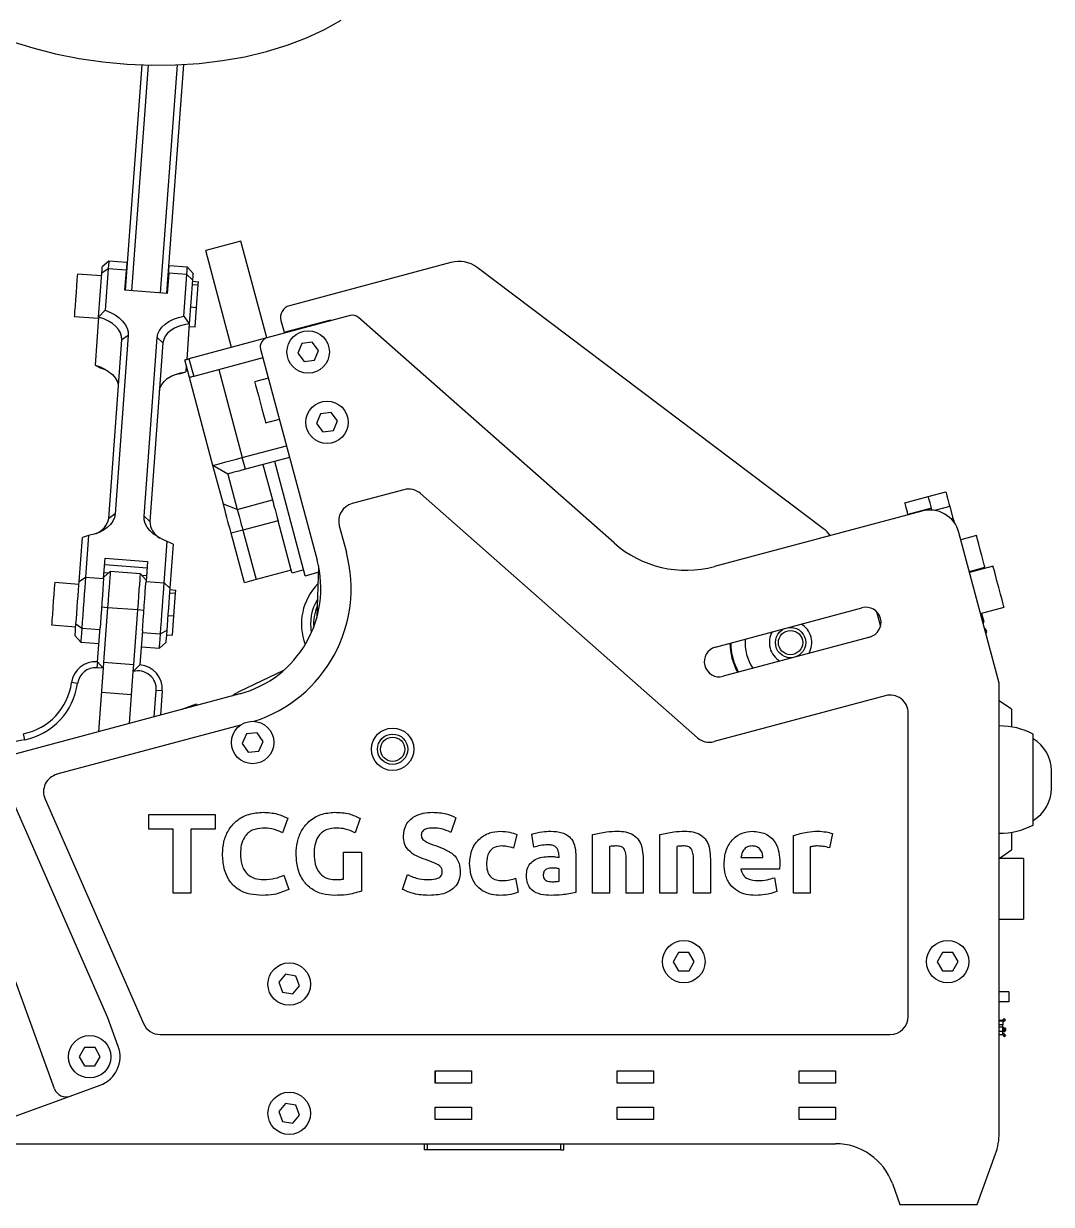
# Model space of a CAD drawing. Header units: millimetres. Extents: x 2 to 418, y 2 to 295.
# Drawn here: x 71.9 to 139.7, y 165.6 to 243.4 of the extents above; entities that cross this region are included whole.
import ezdxf

# ---------------------------------------------------------------- set-up
doc = ezdxf.new("R2010")
doc.units = ezdxf.units.MM

msp = doc.modelspace()

# ---------------------------------------------------------------- linework, layer by layer
at = {"color": 7, "linetype": 'Continuous', "lineweight": 25}
for p, q in [((78.653, 225.824), (79.748, 240.681)), ((80.148, 240.67), (79.052, 225.795)), ((80.967, 225.654), (82.074, 240.687)), ((82.477, 240.706), (81.366, 225.624)), ((86.259, 229.058), (83.941, 228.437)), ((87.967, 222.683), (86.259, 229.058)), ((85.649, 222.062), (83.941, 228.437)), ((77.551, 227.737), (77.122, 227.367)), ((78.747, 227.649), (77.551, 227.737)), ((82.737, 227.355), (81.54, 227.443)), ((83.106, 226.927), (82.737, 227.355)), ((100.117, 227.662), (89.468, 224.808)), ((124.69, 210.1), (101.839, 227.327)), ((77.078, 226.769), (75.482, 226.887)), ((76.878, 224.054), (77.092, 226.959)), ((77.514, 227.246), (77.092, 226.959)), ((77.514, 227.246), (77.313, 224.507)), ((78.711, 227.158), (77.514, 227.246)), ((78.613, 225.827), (78.711, 227.158)), ((81.504, 226.952), (81.406, 225.621)), ((82.7, 226.864), (81.504, 226.952)), ((82.499, 224.125), (82.7, 226.864)), ((82.7, 226.864), (83.076, 226.518)), ((83.076, 226.518), (82.862, 223.614)), ((81.406, 225.621), (78.613, 225.827)), ((78.67, 226.05), (78.63, 226.053)), ((81.422, 225.847), (81.382, 225.85)), ((83.054, 226.214), (83.452, 226.184)), ((83.069, 226.42), (83.468, 226.39)), ((83.343, 224.696), (83.452, 226.184)), ((83.452, 226.184), (83.468, 226.39)), ((77.313, 224.507), (76.878, 224.054)), ((82.944, 224.726), (83.343, 224.696)), ((83.248, 223.415), (83.343, 224.696)), ((93.467, 224.156), (87.982, 222.687)), ((75.277, 224.094), (76.872, 223.977)), ((76.878, 224.054), (76.645, 220.883)), ((82.499, 224.125), (82.862, 223.614)), ((82.862, 223.614), (82.689, 221.268)), ((82.849, 223.444), (83.248, 223.415)), ((88.903, 223.829), (89.11, 223.056)), ((89.11, 223.056), (92.201, 223.884)), ((92.201, 223.884), (92.217, 223.821)), ((110.877, 209.167), (94.019, 224.027)), ((78.835, 222.844), (77.968, 211.079)), ((78.835, 222.844), (78.412, 222.557)), ((79.882, 210.938), (80.749, 222.703)), ((81.125, 222.357), (80.749, 222.703)), ((87.982, 222.687), (82.841, 221.309)), ((89.864, 223.258), (89.881, 223.195)), ((77.545, 210.791), (78.412, 222.557)), ((81.125, 222.357), (80.258, 210.591)), ((87.558, 221.952), (91.285, 208.042)), ((90.28, 222.31), (90.012, 221.67)), ((90.967, 222.397), (90.28, 222.31)), ((91.387, 221.846), (90.967, 222.397)), ((91.119, 221.207), (91.387, 221.846)), ((82.869, 220.074), (82.558, 221.233)), ((82.841, 221.309), (83.152, 220.15)), ((87.713, 221.372), (83.152, 220.15)), ((90.012, 221.67), (90.432, 221.119)), ((90.432, 221.119), (91.119, 221.207)), ((76.645, 220.883), (77.032, 220.701)), ((82.218, 220.319), (82.628, 220.442)), ((82.659, 220.857), (82.628, 220.442)), ((84.801, 220.592), (86.354, 214.796)), ((84.422, 214.279), (82.869, 220.074)), ((88.074, 220.024), (87.171, 219.782)), ((87.896, 217.078), (88.799, 217.32)), ((91.522, 217.673), (91.255, 217.034)), ((92.209, 217.761), (91.522, 217.673)), ((92.629, 217.21), (92.209, 217.761)), ((92.362, 216.571), (92.629, 217.21)), ((91.255, 217.034), (91.675, 216.483)), ((91.675, 216.483), (92.362, 216.571)), ((86.354, 214.796), (89.266, 215.577)), ((85.401, 213.713), (84.422, 214.279)), ((85.107, 211.72), (84.422, 214.279)), ((86.561, 214.024), (86.354, 214.796)), ((89.473, 214.804), (86.561, 214.024)), ((87.72, 214.334), (88.345, 212.002)), ((90.509, 207.013), (88.492, 214.541)), ((85.401, 213.713), (86.026, 211.381)), ((97.006, 212.681), (93.599, 211.768)), ((131.588, 212.238), (132.747, 212.548)), ((86.026, 211.381), (85.107, 211.72)), ((86.026, 211.381), (88.345, 212.002)), ((116.361, 196.334), (98.11, 212.422)), ((130.042, 211.824), (131.588, 212.238)), ((77.968, 211.079), (77.545, 210.791)), ((80.258, 210.591), (79.882, 210.938)), ((131.159, 211.273), (117.501, 207.613)), ((131.795, 211.465), (130.25, 211.051)), ((130.255, 211.03), (130.25, 211.051)), ((133.006, 211.582), (133.213, 210.81)), ((88.711, 210.636), (86.392, 210.015)), ((89.583, 207.379), (88.711, 210.636)), ((92.751, 210.299), (93.216, 208.56)), ((75.594, 206.63), (75.808, 209.534)), ((76.218, 209.658), (75.808, 209.534)), ((76.218, 209.658), (76.017, 206.918)), ((86.392, 210.015), (85.62, 209.808)), ((86.492, 206.551), (85.62, 209.808)), ((86.392, 210.015), (87.265, 206.758)), ((136.267, 199.938), (133.609, 209.859)), ((134.765, 209.652), (133.738, 209.377)), ((81.203, 206.536), (81.404, 209.275)), ((81.792, 209.093), (81.404, 209.275)), ((81.792, 209.093), (81.578, 206.189)), ((77.213, 206.83), (77.311, 208.161)), ((77.311, 208.161), (80.104, 207.955)), ((80.104, 207.955), (80.006, 206.624)), ((77.648, 207.291), (77.22, 206.922)), ((77.281, 207.746), (80.073, 207.54)), ((79.643, 207.144), (77.648, 207.291)), ((80.013, 206.716), (79.643, 207.144)), ((89.583, 207.379), (87.265, 206.758)), ((89.635, 207.186), (89.583, 207.379)), ((90.408, 207.393), (89.635, 207.186)), ((90.509, 207.013), (91.368, 207.244)), ((91.381, 207.634), (91.269, 204.259)), ((134.297, 207.29), (135.324, 207.566)), ((135.862, 207.631), (134.317, 207.217)), ((77.49, 177.868), (64.987, 206.361)), ((75.58, 206.441), (73.985, 206.558)), ((75.594, 206.63), (76.017, 206.918)), ((76.017, 206.918), (77.213, 206.83)), ((80.006, 206.624), (81.203, 206.536)), ((81.578, 206.189), (81.203, 206.536)), ((87.265, 206.758), (86.492, 206.551)), ((81.556, 205.885), (81.955, 205.856)), ((81.571, 206.092), (81.97, 206.062)), ((81.845, 204.368), (81.955, 205.856)), ((81.955, 205.856), (81.97, 206.062)), ((73.98, 173.185), (62.283, 205.322)), ((77.472, 204.898), (77.073, 204.927)), ((77.472, 204.898), (77.208, 201.307)), ((79.467, 204.751), (77.472, 204.898)), ((79.202, 201.161), (79.467, 204.751)), ((79.866, 204.721), (79.467, 204.751)), ((117.555, 202.311), (127.215, 204.899)), ((135.041, 204.512), (136.587, 204.926)), ((81.446, 204.398), (81.845, 204.368)), ((81.751, 203.087), (81.845, 204.368)), ((128.17, 204.651), (128.435, 203.66)), ((135.103, 204.528), (135.244, 204.003)), ((135.199, 203.925), (135.244, 204.003)), ((135.218, 203.853), (135.263, 203.931)), ((73.779, 203.766), (75.375, 203.648)), ((75.388, 203.835), (75.769, 203.563)), ((75.769, 203.563), (76.966, 203.475)), ((76.809, 201.337), (76.976, 203.604)), ((79.768, 203.398), (79.601, 201.131)), ((79.759, 203.269), (80.955, 203.181)), ((81.372, 203.394), (80.955, 203.181)), ((135.39, 203.458), (135.307, 203.522)), ((135.42, 203.344), (135.37, 203.285)), ((135.39, 203.458), (135.42, 203.344)), ((135.437, 203.282), (135.392, 203.204)), ((75.331, 203.05), (75.7, 202.622)), ((75.7, 202.622), (76.897, 202.534)), ((80.886, 202.24), (81.314, 202.609)), ((81.352, 203.116), (81.751, 203.087)), ((127.732, 202.968), (118.073, 200.379)), ((79.689, 202.328), (80.886, 202.24)), ((76.797, 201.338), (76.768, 200.939)), ((77.178, 200.909), (76.768, 200.939)), ((76.797, 201.338), (76.809, 201.337)), ((77.178, 200.909), (76.809, 201.337)), ((77.178, 200.909), (76.87, 196.726)), ((77.208, 201.307), (77.178, 200.909)), ((77.208, 201.307), (79.202, 201.161)), ((79.168, 200.693), (79.202, 201.161)), ((79.601, 201.131), (79.168, 200.693)), ((78.916, 197.274), (79.168, 200.693)), ((89.063, 200.753), (86.177, 199.389)), ((75.491, 199.907), (75.095, 199.962)), ((79.055, 199.166), (77.061, 199.313)), ((80.552, 197.713), (80.68, 199.447)), ((81.079, 199.418), (80.68, 199.447)), ((81.079, 199.418), (80.962, 197.822)), ((136.267, 170.277), (136.267, 199.938)), ((86.193, 199.224), (70.02, 194.891)), ((82.334, 198.19), (83.34, 198.556)), ((83.34, 198.556), (83.372, 198.468)), ((128.756, 199.101), (117.465, 196.075)), ((137.067, 198.212), (136.267, 198.772)), ((130.267, 177.972), (130.267, 197.942)), ((137.067, 198.212), (137.067, 197.046)), ((86.233, 197.164), (74.137, 193.923)), ((72.015, 196.203), (71.935, 196.595)), ((86.637, 196.584), (86.347, 195.955)), ((87.327, 196.647), (86.637, 196.584)), ((87.727, 196.082), (87.327, 196.647)), ((138.507, 190.572), (138.507, 196.572)), ((86.347, 195.955), (86.747, 195.389)), ((86.747, 195.389), (87.437, 195.452)), ((87.437, 195.452), (87.727, 196.082)), ((139.707, 192.981), (139.707, 194.162)), ((73.349, 192.282), (79.84, 177.49)), ((80.2, 190.308), (80.2, 191.278)), ((80.2, 191.278), (84.568, 191.278)), ((84.568, 191.278), (84.568, 190.308)), ((89.352, 191.02), (89.015, 190.069)), ((94.136, 191.02), (93.799, 190.062)), ((100.445, 191.057), (100.108, 190.093)), ((81.794, 190.308), (80.2, 190.308)), ((81.794, 186.078), (81.794, 190.308)), ((84.568, 190.308), (82.973, 190.308)), ((82.973, 190.308), (82.973, 186.078)), ((104.466, 189.952), (104.234, 189.049)), ((105.579, 189.111), (105.437, 189.983)), ((109.458, 186.078), (109.458, 189.944)), ((113.896, 186.078), (113.896, 189.944)), ((125.266, 190.02), (125.079, 189.078)), ((137.067, 190.097), (137.067, 188.932)), ((110.568, 189.161), (110.568, 186.078)), ((115.005, 189.161), (115.005, 186.078)), ((122.701, 186.078), (122.701, 189.877)), ((123.81, 189.139), (123.81, 186.078)), ((93.026, 187.018), (93.026, 188.782)), ((93.026, 188.782), (94.205, 188.782)), ((94.205, 188.782), (94.205, 186.21)), ((107.24, 188.438), (107.24, 188.556)), ((108.349, 188.517), (108.349, 186.135)), ((119.234, 188.436), (120.69, 188.436)), ((136.267, 188.372), (137.067, 188.932)), ((137.867, 188.372), (136.267, 188.372)), ((137.867, 188.372), (137.867, 184.372)), ((107.24, 186.87), (107.24, 187.698)), ((111.677, 186.078), (111.677, 188.196)), ((112.786, 188.337), (112.786, 186.078)), ((116.114, 186.078), (116.114, 188.196)), ((117.224, 188.337), (117.224, 186.078)), ((121.777, 187.673), (119.234, 187.673)), ((89.099, 187.272), (89.421, 186.33)), ((96.909, 186.337), (97.238, 187.309)), ((104.377, 187.068), (104.536, 186.142)), ((121.442, 187.105), (121.592, 186.187)), ((82.973, 186.078), (81.794, 186.078)), ((110.568, 186.078), (109.458, 186.078)), ((112.786, 186.078), (111.677, 186.078)), ((115.005, 186.078), (113.896, 186.078)), ((117.224, 186.078), (116.114, 186.078)), ((123.81, 186.078), (122.701, 186.078)), ((136.267, 184.372), (137.867, 184.372)), ((115.117, 182.17), (114.774, 181.568)), ((115.81, 182.174), (115.117, 182.17)), ((116.16, 181.575), (115.81, 182.174)), ((132.517, 182.17), (132.174, 181.568)), ((133.21, 182.174), (132.517, 182.17)), ((133.56, 181.575), (133.21, 182.174)), ((114.774, 181.568), (115.124, 180.97)), ((115.817, 180.974), (116.16, 181.575)), ((132.174, 181.568), (132.524, 180.97)), ((133.217, 180.974), (133.56, 181.575)), ((89.212, 180.743), (88.768, 180.212)), ((89.895, 180.624), (89.212, 180.743)), ((90.133, 179.973), (89.895, 180.624)), ((115.124, 180.97), (115.817, 180.974)), ((132.524, 180.97), (133.217, 180.974)), ((88.768, 180.212), (89.005, 179.561)), ((89.688, 179.442), (90.133, 179.973)), ((89.005, 179.561), (89.688, 179.442)), ((136.891, 179.572), (136.267, 179.572)), ((136.891, 179.572), (136.891, 178.932)), ((136.891, 178.932), (136.267, 178.932)), ((78.174, 175.988), (77.49, 177.868)), ((136.267, 177.717), (136.506, 177.717)), ((136.506, 177.717), (136.534, 177.752)), ((136.506, 177.652), (136.506, 177.717)), ((136.506, 177.652), (136.506, 177.411)), ((136.508, 177.597), (136.506, 177.597)), ((136.534, 177.752), (136.628, 177.677)), ((136.584, 177.815), (136.678, 177.74)), ((136.628, 177.677), (136.599, 177.64)), ((80.939, 176.772), (129.067, 176.772)), ((136.506, 176.737), (136.267, 176.737)), ((136.267, 176.737), (136.267, 176.736)), ((136.506, 177.255), (136.506, 177.411)), ((136.506, 177.217), (136.506, 177.255)), ((136.506, 176.977), (136.506, 177.217)), ((136.535, 177.217), (136.506, 177.217)), ((136.506, 176.977), (136.535, 176.977)), ((136.506, 176.977), (136.506, 176.957)), ((136.506, 176.737), (136.506, 176.957)), ((136.506, 176.857), (136.508, 176.857)), ((136.534, 176.701), (136.506, 176.737)), ((136.628, 176.776), (136.534, 176.701)), ((136.535, 177.217), (136.627, 177.217)), ((136.535, 176.977), (136.627, 176.977)), ((136.584, 176.639), (136.678, 176.713)), ((136.586, 177.057), (136.586, 177.137)), ((136.586, 177.137), (136.678, 177.137)), ((136.678, 177.057), (136.586, 177.057)), ((136.599, 176.813), (136.628, 176.776)), ((136.678, 177.137), (136.678, 177.057)), ((75.95, 175.906), (75.602, 175.307)), ((76.643, 175.903), (75.95, 175.906)), ((76.987, 175.301), (76.643, 175.903)), ((75.602, 175.307), (75.946, 174.706)), ((76.638, 174.703), (76.987, 175.301)), ((75.946, 174.706), (76.638, 174.703)), ((99.067, 174.372), (101.467, 174.372)), ((99.067, 173.572), (99.067, 174.372)), ((99.079, 174.372), (99.079, 173.572)), ((101.467, 174.372), (101.467, 173.572)), ((111.067, 174.372), (113.467, 174.372)), ((111.067, 173.572), (111.067, 174.372)), ((113.467, 174.372), (113.467, 173.572)), ((123.067, 174.372), (125.467, 174.372)), ((123.067, 173.572), (123.067, 174.372)), ((125.467, 174.372), (125.467, 173.572)), ((101.467, 173.572), (99.067, 173.572)), ((113.467, 173.572), (111.067, 173.572)), ((125.467, 173.572), (123.067, 173.572)), ((75.005, 172.707), (76.978, 173.425)), ((67.675, 170.039), (75.005, 172.707)), ((89.212, 172.223), (88.768, 171.691)), ((89.895, 172.103), (89.212, 172.223)), ((90.133, 171.452), (89.895, 172.103)), ((88.768, 171.691), (89.005, 171.041)), ((89.688, 170.921), (90.133, 171.452)), ((99.067, 171.972), (101.467, 171.972)), ((99.067, 171.172), (99.067, 171.972)), ((101.467, 171.972), (101.467, 171.172)), ((111.067, 171.972), (113.467, 171.972)), ((111.067, 171.172), (111.067, 171.972)), ((113.467, 171.972), (113.467, 171.172)), ((123.067, 171.972), (125.467, 171.972)), ((123.067, 171.172), (123.067, 171.972)), ((125.467, 171.972), (125.467, 171.172)), ((89.005, 171.041), (89.688, 170.921)), ((101.467, 171.172), (99.067, 171.172)), ((113.467, 171.172), (111.067, 171.172)), ((125.467, 171.172), (123.067, 171.172)), ((69.868, 169.572), (125.466, 169.572)), ((98.367, 169.172), (98.367, 169.572)), ((98.567, 169.172), (98.367, 169.172)), ((98.567, 169.172), (98.567, 169.572)), ((107.367, 169.172), (98.567, 169.172)), ((107.367, 169.172), (107.367, 169.572)), ((107.367, 169.172), (107.567, 169.172)), ((107.567, 169.172), (107.567, 169.572)), ((134.811, 165.572), (136.026, 168.909)), ((129.225, 166.94), (129.723, 165.572)), ((129.723, 165.572), (134.811, 165.572))]:
    msp.add_line(p, q, dxfattribs=at)
at = {"color": 8, "linetype": 'Continuous', "lineweight": 25}
for p, q in [((133.006, 211.582), (132.004, 211.314)), ((133.074, 210.772), (133.213, 210.81)), ((77.523, 207.183), (77.241, 207.204)), ((80.033, 206.998), (79.751, 207.019)), ((136.506, 177.652), (136.267, 177.652)), ((136.506, 177.411), (136.267, 177.411)), ((136.506, 177.255), (136.267, 177.255)), ((136.506, 176.957), (136.267, 176.957))]:
    msp.add_line(p, q, dxfattribs=at)
at = {"color": 7, "linetype": 'Continuous', "lineweight": 25, "flags": 128}
for points in [[(64.273, 246.173), (65.056, 245.485), (66.07, 244.728), (67.191, 244.021), (68.409, 243.37), (69.714, 242.779), (71.097, 242.253), (72.546, 241.797), (74.049, 241.414), (75.594, 241.107), (77.169, 240.879), (78.762, 240.731), (80.358, 240.666), (81.946, 240.682), (83.513, 240.781), (85.046, 240.961), (86.532, 241.221), (87.961, 241.559), (89.319, 241.972), (90.597, 242.457), (91.784, 243.01), (92.87, 243.626)], [(77.092, 226.959), (77.107, 227.164), (77.117, 227.301), (77.122, 227.364), (77.122, 227.367)], [(77.551, 227.737), (77.55, 227.732), (77.545, 227.657), (77.533, 227.493), (77.514, 227.246)], [(78.747, 227.649), (78.747, 227.644), (78.741, 227.569), (78.729, 227.405), (78.711, 227.158)], [(81.504, 226.952), (81.522, 227.199), (81.534, 227.363), (81.539, 227.438), (81.54, 227.443)], [(82.7, 226.864), (82.719, 227.111), (82.731, 227.275), (82.736, 227.35), (82.737, 227.355)], [(75.482, 226.887), (75.482, 226.877), (75.472, 226.748), (75.453, 226.484), (75.425, 226.111), (75.393, 225.671), (75.359, 225.212)], [(83.106, 226.927), (83.106, 226.923), (83.101, 226.86), (83.091, 226.723), (83.076, 226.518)], [(75.359, 225.212), (75.327, 224.783), (75.302, 224.43), (75.284, 224.193), (75.277, 224.096), (75.277, 224.094)], [(77.313, 224.507), (77.654, 224.365), (77.963, 224.197), (78.233, 224.005), (78.458, 223.794), (78.634, 223.568), (78.756, 223.331), (78.824, 223.088), (78.835, 222.844)], [(78.412, 222.557), (78.4, 222.785), (78.329, 223.011), (78.203, 223.231), (78.023, 223.439), (77.795, 223.629), (77.523, 223.798), (77.215, 223.941), (76.878, 224.054)], [(80.749, 222.703), (80.796, 222.943), (80.898, 223.173), (81.054, 223.389), (81.261, 223.587), (81.515, 223.763), (81.809, 223.913), (82.14, 224.035), (82.499, 224.125)], [(82.862, 223.614), (82.512, 223.551), (82.186, 223.455), (81.893, 223.327), (81.639, 223.172), (81.431, 222.993), (81.273, 222.794), (81.171, 222.58), (81.125, 222.357)], [(82.558, 221.233), (82.563, 221.234), (82.576, 221.238), (82.598, 221.244), (82.63, 221.252), (82.67, 221.263), (82.718, 221.276), (82.776, 221.292), (82.841, 221.309)], [(76.645, 220.883), (76.982, 220.77), (77.29, 220.627), (77.561, 220.458), (77.79, 220.267), (77.969, 220.06), (78.096, 219.84), (78.166, 219.613), (78.179, 219.385)], [(77.529, 220.481), (77.374, 220.56), (77.032, 220.701)], [(80.891, 219.186), (80.937, 219.409), (81.04, 219.623), (81.197, 219.822), (81.405, 220.001), (81.659, 220.156), (81.952, 220.283), (82.278, 220.379), (82.628, 220.442)], [(82.218, 220.319), (81.859, 220.229), (81.694, 220.174)], [(83.152, 220.15), (83.086, 220.132), (83.029, 220.117), (82.98, 220.104), (82.94, 220.093), (82.909, 220.085), (82.887, 220.079), (82.873, 220.075), (82.869, 220.074)], [(87.171, 219.782), (87.181, 219.744), (87.228, 219.568), (87.308, 219.27), (87.413, 218.88), (87.53, 218.442), (87.648, 218.002), (87.753, 217.609)], [(87.753, 217.609), (87.835, 217.304), (87.884, 217.122), (87.896, 217.078)], [(84.422, 214.279), (84.459, 214.289), (84.569, 214.318), (84.747, 214.366), (84.987, 214.43), (85.28, 214.509), (85.614, 214.598), (85.977, 214.695), (86.354, 214.796)], [(86.561, 214.024), (86.334, 213.963), (86.117, 213.905), (85.917, 213.851), (85.741, 213.804), (85.597, 213.765), (85.49, 213.737), (85.424, 213.719), (85.401, 213.713)], [(132.747, 212.548), (132.752, 212.53), (132.767, 212.475), (132.791, 212.386), (132.823, 212.265), (132.862, 212.119), (132.907, 211.952), (132.955, 211.771), (133.006, 211.582)], [(85.62, 209.808), (85.549, 210.073), (85.478, 210.336), (85.409, 210.593), (85.342, 210.843), (85.278, 211.083), (85.217, 211.311), (85.16, 211.524), (85.107, 211.72)], [(88.345, 212.002), (88.382, 211.862), (88.423, 211.709), (88.467, 211.547), (88.512, 211.375), (88.56, 211.197), (88.61, 211.013), (88.66, 210.825), (88.711, 210.636)], [(130.25, 211.051), (130.209, 211.202), (130.17, 211.347), (130.134, 211.48), (130.103, 211.597), (130.077, 211.693), (130.058, 211.765), (130.046, 211.809), (130.042, 211.824)], [(131.83, 211.335), (131.796, 211.46), (131.748, 211.641), (131.703, 211.808), (131.664, 211.955), (131.632, 212.075), (131.608, 212.164), (131.593, 212.219), (131.588, 212.238)], [(77.968, 211.079), (77.921, 210.84), (77.819, 210.609), (77.663, 210.393), (77.456, 210.195), (77.202, 210.019), (76.908, 209.869), (76.577, 209.747), (76.218, 209.658)], [(81.404, 209.275), (81.063, 209.417), (80.754, 209.585), (80.484, 209.777), (80.259, 209.988), (80.083, 210.215), (79.961, 210.452), (79.893, 210.694), (79.882, 210.938)], [(86.026, 211.381), (86.064, 211.241), (86.105, 211.088), (86.148, 210.926), (86.194, 210.754), (86.242, 210.576), (86.291, 210.392), (86.342, 210.204), (86.392, 210.015)], [(133.213, 210.81), (133.263, 210.621), (133.289, 210.524)], [(135.117, 208.339), (135.015, 208.721), (134.917, 209.088), (134.836, 209.391), (134.783, 209.587), (134.765, 209.652)], [(135.324, 207.566), (135.319, 207.586), (135.28, 207.73), (135.21, 207.993), (135.117, 208.339)], [(77.648, 207.291), (77.645, 207.245), (77.635, 207.109), (77.619, 206.888), (77.597, 206.59), (77.57, 206.227), (77.54, 205.814), (77.507, 205.365), (77.472, 204.898)], [(79.467, 204.751), (79.501, 205.218), (79.534, 205.667), (79.565, 206.081), (79.591, 206.443), (79.613, 206.741), (79.63, 206.962), (79.64, 207.098), (79.643, 207.144)], [(136.587, 204.926), (136.578, 204.958), (136.534, 205.124), (136.456, 205.415), (136.353, 205.8), (136.236, 206.237), (136.117, 206.678), (136.011, 207.076), (135.927, 207.387), (135.876, 207.578), (135.862, 207.631)], [(73.985, 206.558), (73.984, 206.549), (73.975, 206.42), (73.955, 206.155), (73.928, 205.783), (73.895, 205.343), (73.861, 204.884)], [(75.388, 203.835), (75.413, 204.167), (75.44, 204.534), (75.468, 204.92), (75.497, 205.31), (75.525, 205.691), (75.551, 206.047), (75.575, 206.364), (75.594, 206.63)], [(76.017, 206.918), (75.993, 206.598), (75.965, 206.218), (75.934, 205.791), (75.9, 205.334), (75.865, 204.865), (75.831, 204.402), (75.799, 203.962), (75.769, 203.563)], [(77.213, 206.83), (77.19, 206.51), (77.162, 206.129), (77.13, 205.703), (77.097, 205.246), (77.062, 204.777), (77.028, 204.314), (76.996, 203.874), (76.976, 203.604)], [(79.768, 203.398), (79.788, 203.668), (79.82, 204.108), (79.855, 204.571), (79.889, 205.04), (79.923, 205.497), (79.954, 205.924), (79.982, 206.304), (80.006, 206.624)], [(80.955, 203.181), (80.985, 203.58), (81.017, 204.02), (81.051, 204.483), (81.086, 204.952), (81.12, 205.409), (81.151, 205.835), (81.179, 206.216), (81.203, 206.536)], [(81.578, 206.189), (81.558, 205.923), (81.535, 205.606), (81.509, 205.25), (81.481, 204.869), (81.452, 204.479), (81.424, 204.093), (81.397, 203.726), (81.372, 203.394)], [(73.861, 204.884), (73.83, 204.455), (73.804, 204.102), (73.786, 203.865), (73.779, 203.768), (73.779, 203.766)], [(75.331, 203.05), (75.332, 203.068), (75.338, 203.158), (75.35, 203.32), (75.367, 203.549), (75.388, 203.835)], [(75.769, 203.563), (75.744, 203.22), (75.724, 202.946), (75.71, 202.751), (75.702, 202.643), (75.7, 202.622)], [(80.886, 202.24), (80.888, 202.261), (80.896, 202.369), (80.91, 202.564), (80.93, 202.838), (80.955, 203.181)], [(81.372, 203.394), (81.351, 203.108), (81.334, 202.879), (81.322, 202.717), (81.316, 202.627), (81.314, 202.609)], [(86.177, 199.389), (85.878, 199.214), (85.732, 199.101)], [(136.534, 177.752), (136.544, 177.764), (136.553, 177.776), (136.562, 177.787), (136.57, 177.796), (136.576, 177.804), (136.58, 177.81), (136.583, 177.813), (136.584, 177.815)], [(136.678, 177.74), (136.677, 177.739), (136.674, 177.735), (136.67, 177.729), (136.663, 177.721), (136.656, 177.712), (136.647, 177.701), (136.638, 177.689), (136.628, 177.677)], [(136.584, 176.639), (136.583, 176.64), (136.58, 176.643), (136.576, 176.649), (136.57, 176.657), (136.562, 176.666), (136.553, 176.677), (136.544, 176.689), (136.534, 176.701)], [(136.586, 177.137), (136.585, 177.152), (136.582, 177.167), (136.577, 177.181), (136.571, 177.193), (136.563, 177.203), (136.554, 177.211), (136.545, 177.215), (136.535, 177.217)], [(136.535, 176.977), (136.545, 176.978), (136.554, 176.983), (136.563, 176.99), (136.571, 177), (136.577, 177.012), (136.582, 177.026), (136.585, 177.041), (136.586, 177.057)], [(136.627, 177.217), (136.637, 177.215), (136.647, 177.211), (136.655, 177.203), (136.663, 177.193), (136.669, 177.181), (136.674, 177.167), (136.677, 177.152), (136.678, 177.137)], [(136.678, 177.057), (136.677, 177.041), (136.674, 177.026), (136.669, 177.012), (136.663, 177), (136.655, 176.99), (136.647, 176.983), (136.637, 176.978), (136.627, 176.977)], [(136.628, 176.776), (136.638, 176.764), (136.647, 176.752), (136.656, 176.741), (136.663, 176.732), (136.67, 176.724), (136.674, 176.718), (136.677, 176.715), (136.678, 176.713)]]:
    msp.add_lwpolyline(points, dxfattribs=at)
at = {"color": 7, "linetype": 'Continuous', "lineweight": 25}
for centre, radius in [((90.7, 221.758), 1.4), ((91.942, 217.122), 1.4), ((122.507, 202.603), 1), ((122.507, 202.603), 0.8), ((87.037, 196.018), 1.4), ((96.267, 195.572), 1.4), ((96.267, 195.572), 1), ((96.267, 195.572), 0.8), ((115.467, 181.572), 1.4), ((132.867, 181.572), 1.4), ((89.45, 180.093), 1.4), ((76.294, 175.304), 1.4), ((89.45, 171.572), 1.4)]:
    msp.add_circle(centre, radius, dxfattribs=at)
for centre, radius, start, end in [((100.635, 225.73), 2, 52.98845, 105), ((89.675, 224.036), 0.8, 105, 195), ((93.622, 223.577), 0.6, 48.60439, 105), ((88.137, 222.107), 0.6, 105, 195), ((97.316, 211.522), 1.2, 48.60439, 105), ((93.91, 210.609), 1.2, 105, 195), ((131.677, 209.341), 2, 15, 105), ((76.24, 211.032), 1.328, 292.24976, 349.55978), ((81.585, 210.638), 1.328, 182.01181, 239.32308), ((123.486, 208.503), 2, 35.16982, 52.98845), ((115.638, 214.568), 7.2, 228.60439, 285), ((84.33, 206.179), 7.2, 285, 15), ((84.33, 206.179), 9.2, 287.71248, 15), ((94.056, 203.823), 3.8, 135.55688, 200.78847), ((94.056, 203.823), 3.2, 149.13875, 190.29357), ((94.056, 203.823), 3, 157.0543, 183.73862), ((127.473, 203.933), 1, 285, 105), ((122.507, 202.603), 1.4, 149.41531, 240.20036), ((122.507, 202.603), 1.4, 15, 60.20036), ((122.507, 202.603), 4, 180.52249, 209.47751), ((122.507, 202.603), 3.946, 180.32151, 209.67849), ((122.507, 202.603), 3, 175.52878, 214.47122), ((122.507, 202.603), 1.4, 329.4153, 15), ((117.814, 201.345), 1, 105, 285), ((76.679, 199.742), 1.6, 85.78609, 172.08406), ((76.679, 199.742), 1.2, 85.78609, 172.08406), ((79.484, 199.535), 1.6, 355.78609, 85.78609), ((79.484, 199.535), 1.2, 355.78609, 105.25731), ((71.133, 200.513), 4, 281.57148, 352.08406), ((71.133, 200.513), 4.4, 281.57148, 352.08406), ((129.067, 197.942), 1.2, 0, 105), ((136.267, 192.196), 4.916, 62.89247, 90), ((76.294, 175.304), 21.332, 101.57148, 107.97539), ((117.154, 197.234), 1.2, 228.60439, 285), ((137.272, 194.162), 2.435, 0, 59.52313), ((74.448, 192.764), 1.2, 105, 203.69139), ((137.272, 192.981), 2.435, 300.47687, 0), ((136.267, 194.948), 4.916, 270, 297.10753), ((80.939, 177.972), 1.2, 203.69139, 270), ((129.067, 177.972), 1.2, 270, 0), ((136.508, 177.713), 0.116, 270, 321.40993), ((136.508, 176.741), 0.116, 38.59007, 90), ((76.294, 175.304), 2, 290, 20), ((74.731, 173.458), 0.8, 200, 290), ((132.267, 170.277), 4, 340, 0), ((125.466, 165.572), 4, 20, 90)]:
    msp.add_arc(centre, radius, start, end, dxfattribs=at)
for points, knots in [([(85.053, 188.675), (85.068, 188.945), (85.098, 189.483), (85.409, 190.242), (85.96, 190.907), (86.781, 191.345), (87.415, 191.393), (87.732, 191.417)], [0, 0, 0, 0, 0.187023, 0.373793, 0.560372, 0.779943, 1, 1, 1, 1]), ([(87.732, 191.417), (88.049, 191.399), (88.616, 191.368), (89.127, 191.126), (89.352, 191.02)], [0, 0, 0, 0, 0.5601703, 1, 1, 1, 1]), ([(89.906, 188.671), (89.919, 188.933), (89.945, 189.458), (90.231, 190.203), (90.744, 190.867), (91.523, 191.335), (92.141, 191.39), (92.45, 191.417)], [0, 0, 0, 0, 0.187116, 0.373953, 0.560598, 0.780102, 1, 1, 1, 1]), ([(92.45, 191.417), (92.78, 191.403), (93.369, 191.376), (93.901, 191.129), (94.136, 191.02)], [0, 0, 0, 0, 0.560409, 1, 1, 1, 1]), ([(96.978, 189.846), (97.012, 190.11), (97.079, 190.636), (97.649, 191.159), (98.284, 191.386), (98.695, 191.407), (98.9, 191.417)], [0, 0, 0, 0, 0.279041, 0.557864, 0.778725, 1, 1, 1, 1]), ([(98.9, 191.417), (99.201, 191.402), (99.739, 191.375), (100.229, 191.154), (100.445, 191.057)], [0, 0, 0, 0, 0.559717, 1, 1, 1, 1]), ([(87.696, 190.377), (87.458, 190.352), (86.984, 190.303), (86.483, 189.822), (86.257, 189.254), (86.24, 188.883), (86.232, 188.698)], [0, 0, 0, 0, 0.279824, 0.558217, 0.77883, 1, 1, 1, 1]), ([(89.015, 190.069), (88.778, 190.17), (88.356, 190.351), (87.898, 190.369), (87.696, 190.377)], [0, 0, 0, 0, 0.5597243, 1, 1, 1, 1]), ([(92.596, 190.377), (92.35, 190.363), (91.859, 190.334), (91.321, 189.849), (91.112, 189.254), (91.094, 188.873), (91.085, 188.682)], [0, 0, 0, 0, 0.280514, 0.557798, 0.77861, 1, 1, 1, 1]), ([(93.799, 190.062), (93.584, 190.162), (93.202, 190.341), (92.781, 190.366), (92.596, 190.377)], [0, 0, 0, 0, 0.5599798, 1, 1, 1, 1]), ([(98.961, 190.377), (98.783, 190.374), (98.56, 190.369), (98.321, 190.254), (98.223, 190.163), (98.165, 190.041), (98.16, 189.953), (98.157, 189.909)], [0, 0, 0, 0, 0.499264, 0.624473, 0.74961, 0.874723, 1, 1, 1, 1]), ([(98.157, 189.909), (98.161, 189.857), (98.17, 189.753), (98.292, 189.578), (98.606, 189.389), (98.899, 189.289), (99.095, 189.222)], [0, 0, 0, 0, 0.124781, 0.249312, 0.498866, 1, 1, 1, 1]), ([(100.108, 190.093), (99.903, 190.186), (99.537, 190.353), (99.137, 190.37), (98.961, 190.377)], [0, 0, 0, 0, 0.560015, 1, 1, 1, 1]), ([(101.346, 188.054), (101.376, 188.362), (101.437, 188.978), (101.957, 189.699), (102.652, 190.111), (103.136, 190.15), (103.379, 190.169)], [0, 0, 0, 0, 0.280103, 0.559318, 0.77954, 1, 1, 1, 1]), ([(103.379, 190.169), (103.588, 190.159), (103.962, 190.141), (104.312, 190.01), (104.466, 189.952)], [0, 0, 0, 0, 0.559756, 1, 1, 1, 1]), ([(105.437, 189.983), (105.669, 190.04), (106.084, 190.143), (106.51, 190.161), (106.698, 190.169)], [0, 0, 0, 0, 0.559893, 1, 1, 1, 1]), ([(106.698, 190.169), (106.951, 190.158), (107.454, 190.137), (108.088, 189.734), (108.324, 189.109), (108.341, 188.715), (108.349, 188.517)], [0, 0, 0, 0, 0.281067, 0.558804, 0.7787, 1, 1, 1, 1]), ([(109.458, 189.944), (109.761, 190.016), (110.301, 190.145), (110.856, 190.162), (111.101, 190.169)], [0, 0, 0, 0, 0.559941, 1, 1, 1, 1]), ([(111.101, 190.169), (111.279, 190.162), (111.636, 190.148), (112.151, 189.962), (112.566, 189.55), (112.761, 188.967), (112.778, 188.548), (112.786, 188.337)], [0, 0, 0, 0, 0.187201, 0.3737785, 0.5597445, 0.7793775, 1, 1, 1, 1]), ([(113.896, 189.944), (114.198, 190.016), (114.739, 190.145), (115.294, 190.162), (115.538, 190.169)], [0, 0, 0, 0, 0.559941, 1, 1, 1, 1]), ([(115.538, 190.169), (115.717, 190.162), (116.074, 190.148), (116.589, 189.962), (117.004, 189.55), (117.198, 188.967), (117.215, 188.548), (117.224, 188.337)], [0, 0, 0, 0, 0.187201, 0.3737785, 0.5597445, 0.7793775, 1, 1, 1, 1]), ([(118.125, 188.024), (118.147, 188.323), (118.192, 188.92), (118.647, 189.648), (119.297, 190.091), (119.765, 190.143), (119.999, 190.169)], [0, 0, 0, 0, 0.280412, 0.559952, 0.779919, 1, 1, 1, 1]), ([(119.999, 190.169), (120.292, 190.141), (120.878, 190.085), (121.512, 189.5), (121.768, 188.787), (121.789, 188.331), (121.8, 188.102)], [0, 0, 0, 0, 0.2797295, 0.5582275, 0.7787867, 1, 1, 1, 1]), ([(122.701, 189.877), (122.997, 189.97), (123.525, 190.138), (124.078, 190.16), (124.322, 190.169)], [0, 0, 0, 0, 0.560061, 1, 1, 1, 1]), ([(124.322, 190.169), (124.501, 190.159), (124.821, 190.141), (125.13, 190.057), (125.266, 190.02)], [0, 0, 0, 0, 0.560315, 1, 1, 1, 1]), ([(98.431, 188.298), (98.229, 188.371), (97.826, 188.517), (97.326, 188.859), (97.016, 189.338), (96.991, 189.677), (96.978, 189.846)], [0, 0, 0, 0, 0.28093, 0.560496, 0.780169, 1, 1, 1, 1]), ([(99.095, 189.222), (99.322, 189.137), (99.773, 188.967), (100.368, 188.616), (100.693, 188.053), (100.713, 187.671), (100.722, 187.479)], [0, 0, 0, 0, 0.281115, 0.56072, 0.779796, 1, 1, 1, 1]), ([(103.455, 189.198), (103.292, 189.185), (102.967, 189.159), (102.519, 188.732), (102.48, 188.311), (102.456, 188.054)], [0, 0, 0, 0, 0.281106, 0.560299, 1, 1, 1, 1]), ([(104.234, 189.049), (104.093, 189.097), (103.839, 189.182), (103.573, 189.193), (103.455, 189.198)], [0, 0, 0, 0, 0.56011, 1, 1, 1, 1]), ([(106.533, 189.268), (106.351, 189.262), (106.026, 189.25), (105.715, 189.153), (105.579, 189.111)], [0, 0, 0, 0, 0.5602014, 1, 1, 1, 1]), ([(107.24, 188.556), (107.232, 188.664), (107.218, 188.878), (107.051, 189.149), (106.786, 189.258), (106.618, 189.264), (106.533, 189.268)], [0, 0, 0, 0, 0.280725, 0.559336, 0.779001, 1, 1, 1, 1]), ([(111.037, 189.198), (110.949, 189.195), (110.792, 189.19), (110.636, 189.17), (110.568, 189.161)], [0, 0, 0, 0, 0.55997, 1, 1, 1, 1]), ([(111.677, 188.196), (111.674, 188.311), (111.668, 188.539), (111.619, 188.824), (111.515, 189.032), (111.328, 189.179), (111.153, 189.191), (111.037, 189.198)], [0, 0, 0, 0, 0.250874, 0.501199, 0.6262909, 0.7511635, 1, 1, 1, 1]), ([(115.474, 189.198), (115.386, 189.195), (115.229, 189.19), (115.073, 189.17), (115.005, 189.161)], [0, 0, 0, 0, 0.55997, 1, 1, 1, 1]), ([(116.114, 188.196), (116.111, 188.311), (116.106, 188.539), (116.056, 188.824), (115.952, 189.032), (115.766, 189.179), (115.591, 189.191), (115.474, 189.198)], [0, 0, 0, 0, 0.250874, 0.501199, 0.6262909, 0.7511635, 1, 1, 1, 1]), ([(119.981, 189.198), (119.87, 189.188), (119.648, 189.166), (119.332, 188.89), (119.271, 188.608), (119.234, 188.436)], [0, 0, 0, 0, 0.280082, 0.559994, 1, 1, 1, 1]), ([(120.69, 188.436), (120.678, 188.545), (120.652, 188.762), (120.483, 189.026), (120.239, 189.181), (120.067, 189.193), (119.981, 189.198)], [0, 0, 0, 0, 0.2807098, 0.5597668, 0.7797935, 1, 1, 1, 1]), ([(124.286, 189.198), (124.196, 189.194), (124.036, 189.187), (123.879, 189.154), (123.81, 189.139)], [0, 0, 0, 0, 0.560056, 1, 1, 1, 1]), ([(125.079, 189.078), (124.933, 189.115), (124.672, 189.181), (124.404, 189.193), (124.286, 189.198)], [0, 0, 0, 0, 0.560216, 1, 1, 1, 1]), ([(87.668, 185.94), (87.399, 185.953), (86.862, 185.979), (86.096, 186.277), (85.464, 186.874), (85.101, 187.726), (85.069, 188.358), (85.053, 188.675)], [0, 0, 0, 0, 0.1870713, 0.373658, 0.5599517, 0.7795919, 1, 1, 1, 1]), ([(86.232, 188.698), (86.244, 188.453), (86.267, 187.965), (86.611, 187.34), (87.176, 187.015), (87.561, 186.992), (87.754, 186.98)], [0, 0, 0, 0, 0.2810143, 0.559489, 0.7793593, 1, 1, 1, 1]), ([(92.425, 185.94), (92.163, 185.957), (91.64, 185.991), (90.909, 186.321), (90.314, 186.92), (89.957, 187.746), (89.923, 188.362), (89.906, 188.671)], [0, 0, 0, 0, 0.186907, 0.373469, 0.559867, 0.77967, 1, 1, 1, 1]), ([(91.085, 188.682), (91.098, 188.45), (91.124, 187.987), (91.416, 187.386), (91.921, 187.024), (92.287, 186.995), (92.47, 186.98)], [0, 0, 0, 0, 0.280934, 0.560287, 0.77983, 1, 1, 1, 1]), ([(105.09, 187.253), (105.099, 187.393), (105.115, 187.675), (105.324, 188.055), (105.68, 188.334), (106.135, 188.479), (106.465, 188.496), (106.63, 188.505)], [0, 0, 0, 0, 0.186854, 0.373109, 0.559403, 0.779441, 1, 1, 1, 1]), ([(106.63, 188.505), (106.745, 188.504), (106.951, 188.501), (107.151, 188.457), (107.24, 188.438)], [0, 0, 0, 0, 0.560131, 1, 1, 1, 1]), ([(99.544, 187.515), (99.537, 187.576), (99.524, 187.697), (99.372, 187.895), (98.999, 188.101), (98.658, 188.219), (98.431, 188.298)], [0, 0, 0, 0, 0.124646, 0.249382, 0.498994, 1, 1, 1, 1]), ([(103.402, 185.94), (103.193, 185.95), (102.775, 185.97), (102.185, 186.21), (101.681, 186.658), (101.388, 187.317), (101.36, 187.808), (101.346, 188.054)], [0, 0, 0, 0, 0.187063, 0.373727, 0.560097, 0.779625, 1, 1, 1, 1]), ([(102.456, 188.054), (102.464, 187.888), (102.482, 187.557), (102.701, 187.115), (103.108, 186.928), (103.369, 186.916), (103.5, 186.91)], [0, 0, 0, 0, 0.281026, 0.559559, 0.779017, 1, 1, 1, 1]), ([(106.854, 187.742), (106.699, 187.738), (106.506, 187.731), (106.316, 187.605), (106.218, 187.486), (106.207, 187.371), (106.2, 187.295)], [0, 0, 0, 0, 0.499318, 0.625154, 0.750912, 1, 1, 1, 1]), ([(107.24, 187.698), (107.168, 187.711), (107.041, 187.735), (106.911, 187.74), (106.854, 187.742)], [0, 0, 0, 0, 0.560043, 1, 1, 1, 1]), ([(120.206, 185.94), (119.998, 185.95), (119.581, 185.97), (118.992, 186.205), (118.482, 186.64), (118.172, 187.29), (118.141, 187.779), (118.125, 188.024)], [0, 0, 0, 0, 0.187081, 0.373813, 0.560224, 0.779728, 1, 1, 1, 1]), ([(119.234, 187.673), (119.269, 187.537), (119.338, 187.264), (119.763, 186.954), (120.12, 186.927), (120.338, 186.91)], [0, 0, 0, 0, 0.279334, 0.559416, 1, 1, 1, 1]), ([(121.8, 188.102), (121.797, 188.022), (121.794, 187.879), (121.782, 187.736), (121.777, 187.673)], [0, 0, 0, 0, 0.559976, 1, 1, 1, 1]), ([(87.754, 186.98), (88.015, 186.991), (88.481, 187.012), (88.91, 187.193), (89.099, 187.272)], [0, 0, 0, 0, 0.560002, 1, 1, 1, 1]), ([(92.47, 186.98), (92.575, 186.979), (92.761, 186.978), (92.945, 187.006), (93.026, 187.018)], [0, 0, 0, 0, 0.560154, 1, 1, 1, 1]), ([(97.238, 187.309), (97.497, 187.198), (97.96, 186.998), (98.462, 186.985), (98.683, 186.98)], [0, 0, 0, 0, 0.559542, 1, 1, 1, 1]), ([(100.722, 187.479), (100.709, 187.297), (100.681, 186.932), (100.385, 186.451), (99.9, 186.12), (99.303, 185.961), (98.875, 185.947), (98.661, 185.94)], [0, 0, 0, 0, 0.1866289, 0.3726597, 0.5590659, 0.7793036, 1, 1, 1, 1]), ([(98.683, 186.98), (98.878, 186.987), (99.121, 186.997), (99.378, 187.13), (99.482, 187.234), (99.536, 187.371), (99.541, 187.467), (99.544, 187.515)], [0, 0, 0, 0, 0.499036, 0.624346, 0.749374, 0.874555, 1, 1, 1, 1]), ([(103.5, 186.91), (103.668, 186.917), (103.968, 186.929), (104.252, 187.025), (104.377, 187.068)], [0, 0, 0, 0, 0.560147, 1, 1, 1, 1]), ([(106.716, 185.94), (106.493, 185.949), (106.049, 185.967), (105.45, 186.218), (105.122, 186.724), (105.101, 187.076), (105.09, 187.253)], [0, 0, 0, 0, 0.281224, 0.560305, 0.779482, 1, 1, 1, 1]), ([(106.2, 187.295), (106.202, 187.243), (106.207, 187.14), (106.271, 186.991), (106.463, 186.858), (106.64, 186.848), (106.764, 186.841)], [0, 0, 0, 0, 0.187394, 0.374207, 0.56078, 1, 1, 1, 1]), ([(106.764, 186.841), (106.853, 186.842), (107.012, 186.843), (107.17, 186.862), (107.24, 186.87)], [0, 0, 0, 0, 0.560052, 1, 1, 1, 1]), ([(120.338, 186.91), (120.549, 186.92), (120.926, 186.936), (121.285, 187.054), (121.442, 187.105)], [0, 0, 0, 0, 0.560138, 1, 1, 1, 1]), ([(89.421, 186.33), (89.106, 186.198), (88.544, 185.963), (87.936, 185.947), (87.668, 185.94)], [0, 0, 0, 0, 0.559227, 1, 1, 1, 1]), ([(94.205, 186.21), (93.879, 186.117), (93.296, 185.951), (92.691, 185.943), (92.425, 185.94)], [0, 0, 0, 0, 0.559626, 1, 1, 1, 1]), ([(98.661, 185.94), (98.319, 185.954), (97.709, 185.98), (97.153, 186.228), (96.909, 186.337)], [0, 0, 0, 0, 0.560182, 1, 1, 1, 1]), ([(104.536, 186.142), (104.329, 186.075), (103.96, 185.955), (103.573, 185.944), (103.402, 185.94)], [0, 0, 0, 0, 0.55967, 1, 1, 1, 1]), ([(108.349, 186.135), (108.047, 186.07), (107.509, 185.955), (106.958, 185.944), (106.716, 185.94)], [0, 0, 0, 0, 0.5599991, 1, 1, 1, 1]), ([(121.592, 186.187), (121.339, 186.107), (120.887, 185.965), (120.414, 185.947), (120.206, 185.94)], [0, 0, 0, 0, 0.559377, 1, 1, 1, 1])]:
    msp.add_open_spline(points, degree=3, knots=knots, dxfattribs=at)

doc.saveas('drawing.dxf')
